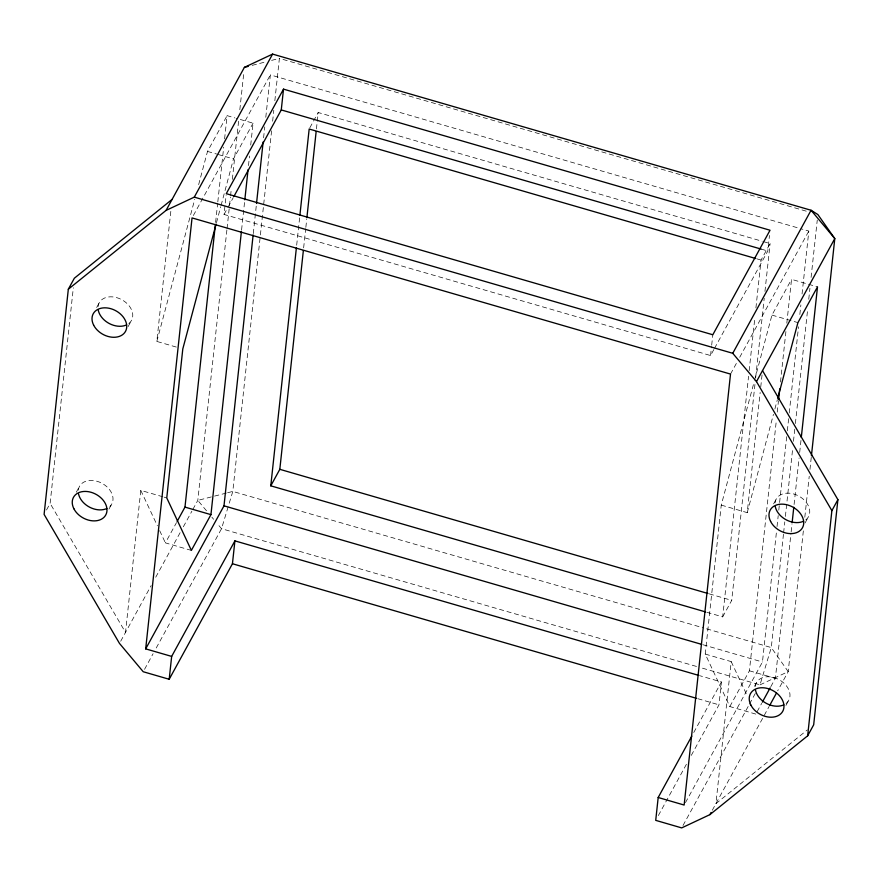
<?xml version="1.0" encoding="UTF-8"?>
<svg xmlns="http://www.w3.org/2000/svg" width="882" height="882" viewBox="0 0 882 882"><rect width="100%" height="100%" fill="white"/><g stroke="black" fill="none" stroke-linecap="round" stroke-linejoin="round"><path stroke-width="0.66" stroke-dasharray="4.41 3.31" d="M46.514 509.983L50.12 503.39L73.327 287.764M162.872 496.787L140.789 490.381L125.509 632.416L50.12 503.39M176.301 347.067L156.82 341.422L170.932 210.313M215.605 222.407L217.667 203.246M217.81 201.879L223.708 147.129M224.59 138.915L227.093 115.652L234.888 117.912M713.858 349.537L710.572 355.545L224.039 214.447L226.145 194.966M226.895 229.915L197.8 500.392L192.541 509.994M227.049 228.548L230.423 197.127M230.577 195.76L231.305 188.935M232.341 179.377L238.658 120.636M239.827 109.71L243.95 71.453M241.58 229.948L244.667 201.195M248.492 165.618L249.529 156.026M250.709 145.078L253.057 123.182L236.178 118.287M253.288 233.587L256.519 203.488M263.586 137.824L264.765 126.876M265.791 117.306L270.355 74.893L799.566 228.361M271.601 130.79L232.804 491.417L228.526 505.562M272.637 121.22L273.806 110.294M274.842 100.735L279.396 58.388L807.273 211.471M296.672 245.218L299.615 217.876M303.64 247.853L305.701 228.714M305.856 227.347L306.738 219.144M316.44 128.915L318.204 112.51L762.18 241.26M710.572 355.545L711.542 346.45M711.686 345.149L712.81 334.763M755.808 714.089L729.833 706.559L705.236 654.069L721.256 505.11L754.231 381.531M706.824 612.284L722.678 616.882L748.564 376.272M749.149 370.804L754.893 317.487M755.918 307.917L761.067 260.069L770.107 243.564L763.492 241.646M691.301 755.378L718.973 704.839L721.432 681.973L700.275 675.844M714.519 348.335L767.792 251.017L769.468 235.428M722.678 616.882L731.718 600.377L755.102 383.008M755.687 377.54L764.22 298.248M764.959 291.413L770.107 243.564M705.236 654.069L731.2 661.61L715.919 803.634L807.295 729.954M721.256 505.11L747.23 512.64L760.163 392.457M760.747 387L762.07 374.707M729.833 706.559L749.413 670.794L776.358 420.317M777.24 412.103L778.42 401.156M780.482 381.994L785.928 331.345M786.821 323.143L791.529 279.34L817.504 286.87M685.468 802.631L762.456 661.996L776.447 532.033M777.031 526.554L778.211 515.606M778.795 510.138L786.744 436.259M787.339 430.791L788.662 418.476M789.247 413.008L798.519 326.814M799.842 314.499L800.878 304.918M802.058 293.982L808.827 231.051L800.889 228.747M783.47 534.194L771.276 647.575L759.997 684.862L701.785 667.983M783.613 532.827L784.793 521.901M785.377 516.433L792.731 448.133M793.469 441.298L794.792 429.005M795.377 423.547L807.57 310.166M808.75 299.241L809.93 288.304M811.098 277.378L817.272 220.004M770.813 686.67L775.388 678.324L790.989 533.246M791.143 531.879L792.025 523.665M794.087 504.504L799.092 457.967M799.687 452.488L801.01 440.173M803.348 530.909L788.21 671.61L777.692 690.815M804.814 517.249L809.224 476.269M809.963 469.433L811.429 455.774M156.82 341.422L194.757 199.244M198.648 184.625L207.513 151.406L227.093 115.652M216.465 222.716L220.72 206.774M221.073 205.451L233.487 158.936L253.057 123.182M754.584 380.208L771.948 315.095L791.529 279.34M747.23 512.64L773.459 414.308M774.881 408.994L777.362 399.7M228.14 506.841L221.536 528.704L155.728 648.898M96.656 307.509L99.06 303.11M128.122 326.583L131.738 319.99M193.367 215.517L270.355 74.893M224.039 214.447L227.335 208.45M227.986 207.248L233.256 197.634M76.293 492.222L79.303 486.721M309.814 127.835L318.204 112.51M108.971 509.09L111.981 503.589M191.372 550.401L165.397 542.871L176.488 522.607M120.691 641.225L151.142 585.604M155.739 577.203L180.711 531.592M183.346 526.797L191.879 511.185M144.538 669.339L153.093 653.705M730.517 374.078L737.098 362.061M739.733 357.254L808.827 231.051M773.635 503.843L776.039 499.444M805.101 522.916L808.717 516.312M693.759 732.512L721.432 681.973M658.358 815.552L686.681 763.801M754.485 686.339L756.282 683.043M683.01 825.497L748.818 705.291M749.468 704.09L755.389 693.274M757.109 711.708L761.684 703.362M712.303 810.238L769.148 706.416M785.95 705.413L788.96 699.911M759.997 684.862L788.21 671.61L771.276 647.575L705.126 628.392M252.164 65.367L265.129 62.038M271.612 60.384L279.396 58.388M226.321 493.082L197.8 500.392L207.468 511.924M227.622 492.74L232.804 491.417L703.803 628.006M761.188 249.099L767.792 251.017M757.109 258.911L761.067 260.069M207.513 151.406L216.608 154.041M217.898 154.416L233.487 158.936M771.948 315.095L797.923 322.625M709.249 593.862L731.718 600.377M702.921 644.731L762.456 661.996M164.173 497.161L166.764 497.922M749.413 670.794L775.388 678.324M696.493 666.45L221.536 528.704L217.137 523.456M697.816 698.698L718.973 704.839M211.867 517.172L213.62 519.266M731.2 661.61L747.219 695.777M140.789 490.381L157.382 525.782M159.675 530.666L165.397 542.871M775.069 502.85A18.39 13.45 28.7 0 1 799.698 496.577A18.39 13.45 28.7 0 1 804.682 520.634M755.312 686.461A18.39 13.45 28.7 0 1 779.953 680.176A18.39 13.45 28.7 0 1 784.925 704.233M78.333 490.127A18.39 13.45 28.7 0 1 101.562 483.071A18.39 13.45 28.7 0 1 109.897 506.433M98.089 306.528A18.39 13.45 28.7 0 1 122.719 300.244A18.39 13.45 28.7 0 1 127.703 324.3"/><path stroke-width="1.32" d="M172.1 199.387L74.353 278.216L68.322 289.219L44.1 514.393L119.489 643.419L143.226 671.742L169.19 679.272L232.44 563.741L234.91 540.875L698.952 675.458M234.91 540.875L171.659 656.406L145.684 648.876L192.044 217.92L730.517 374.078L684.145 805.034L658.181 797.504L655.723 820.359L681.687 827.9L709.9 814.637L807.647 735.82L813.678 724.817L837.9 499.642L762.511 370.605M177.139 521.416L184.977 507.106L215.307 225.153M169.19 679.272L171.659 656.406M216.112 224.05L182.795 348.952L166.764 497.922L191.372 550.401L210.941 514.636L241.425 231.316M244.821 199.828L248.051 169.719M145.684 648.876L223.995 505.838L253.134 234.954M256.519 203.488L263.145 141.925M233.906 196.432L281.27 109.93L283.508 89.137L770.03 230.235L712.81 334.763L226.277 193.665L283.508 89.137M705.501 611.899L270.785 485.828L296.374 247.952M299.902 215.142L309.174 129.015L755.786 258.536M270.785 485.828L279.815 469.323L303.353 250.587M306.881 217.777L316.142 131.65M778.574 399.789L779.754 388.841M792.168 522.298L793.789 507.238M801.297 437.428L817.504 286.87L797.923 322.625L777.715 398.366M811.429 455.774L834.791 238.581L817.857 214.547L811.065 210.258L272.593 54.1L244.391 67.363L166.081 210.39L68.322 289.219M807.647 735.82L831.88 510.645L837.9 499.642M166.081 210.39L194.283 197.138L272.593 54.1M756.491 381.608L732.755 353.296L811.065 210.258L834.791 238.581L756.491 381.608L831.88 510.645M658.181 797.504L691.786 736.128M762.335 702.171L770.162 687.861M709.9 814.637L711.101 812.443M769.81 705.214L776.381 693.208M244.391 67.363L248.272 66.359M281.27 109.93L761.188 249.099M194.283 197.138L732.755 353.296M279.815 469.323L707.926 593.476M223.995 505.838L701.598 644.345M184.977 507.106L210.941 514.636M232.44 563.741L696.493 698.323M803.568 521.229A18.39 13.45 28.7 0 1 775.267 506.61M783.811 704.828A18.39 13.45 28.7 0 1 755.51 690.22M106.832 508.506A18.39 13.45 28.7 0 1 78.531 493.887M126.589 324.896A18.39 13.45 28.7 0 1 98.288 310.288M750.858 705.06A18.39 13.45 28.7 0 0 780.846 713.759A18.39 13.45 28.7 0 0 768.09 688.622A18.39 13.45 28.7 0 0 750.858 705.06M770.614 521.46A18.39 13.45 28.7 0 0 800.602 530.159A18.39 13.45 28.7 0 0 787.847 505.022A18.39 13.45 28.7 0 0 770.614 521.46M73.879 508.738A18.39 13.45 28.7 0 0 103.867 517.436A18.39 13.45 28.7 0 0 91.111 492.299A18.39 13.45 28.7 0 0 73.879 508.738M93.635 325.127A18.39 13.45 28.7 0 0 123.623 333.826A18.39 13.45 28.7 0 0 110.867 308.7A18.39 13.45 28.7 0 0 93.635 325.127"/></g></svg>
